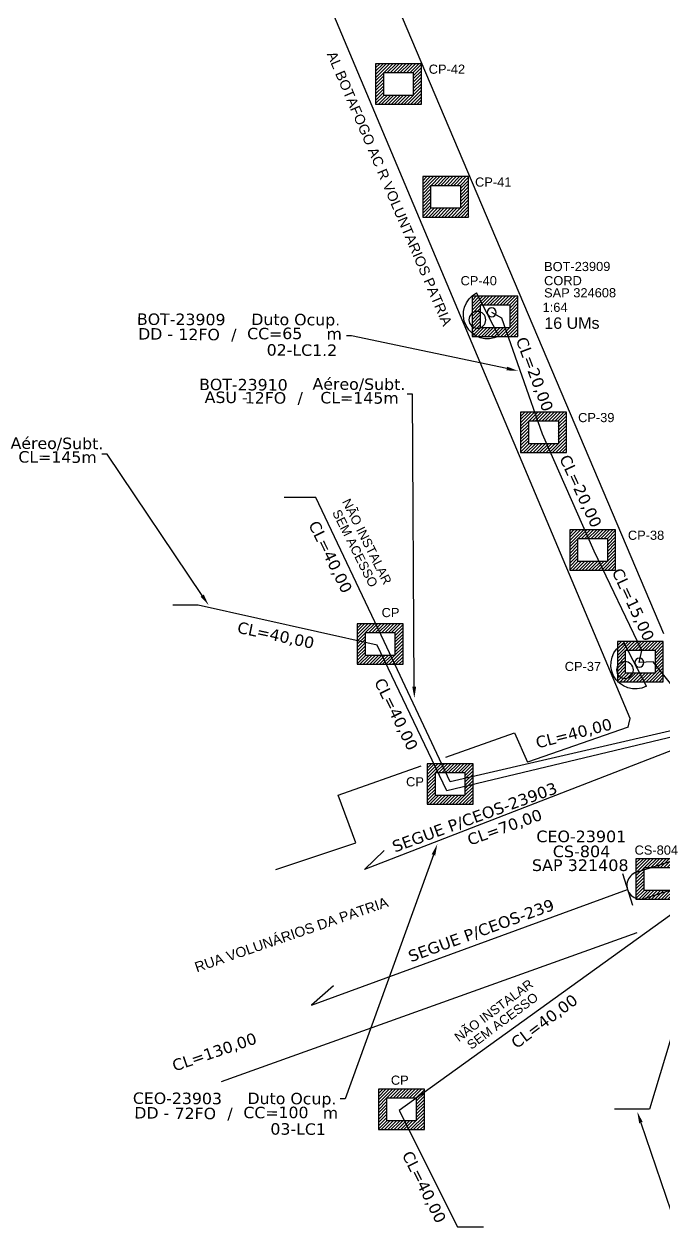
# Model space of a CAD drawing. Header units: metres. Extents: x -1286 to 457, y -500 to 94.
# Drawn here: x -900.8 to -772.7, y -376.4 to -135.2 of the extents above; entities that cross this region are included whole.
import ezdxf
from ezdxf import colors
from ezdxf.entities.mleader import LeaderData, LeaderLine
from ezdxf.enums import TextEntityAlignment as Align
from ezdxf.math import Vec2, Vec3

# ---------------------------------------------------------------- set-up
doc = ezdxf.new("R2010")
doc.units = ezdxf.units.M
for name, color, linetype in [('10.1-Caixas Subterrâneas', 5, 'Continuous'), ('20.4-CEOS', 1, 'Continuous'), ('20.5-CEO', 1, 'Continuous'), ('CAP a instalar', 1, 'Continuous'), ('celulas gpon', 7, 'Continuous'), ('label_cabos', 7, 'Continuous'), ('Legenda', 1, 'Continuous'), ('QUADRA', 7, 'Continuous'), ('SETA', 7, 'Continuous')]:
    doc.layers.add(name, color=color, linetype=linetype)
doc.layers.add("20.0-LEGENDA DOS CDO'S", color=1, linetype='Continuous', lineweight=0)
doc.layers.add('Segmento Logradouro Texto', color=238, linetype='Continuous', lineweight=0)
doc.layers.add('EXTRA', color=50, linetype='Continuous', plot=False)
doc.styles.add('ARIAL', font='arial.ttf')
doc.styles.add('DIGICADE', font='arial.ttf')
doc.styles.add('siredit', font='verdana.ttf')

# ---------------------------------------------------------------- blocks, each defined once
blk = doc.blocks.new('*X70')
at = {"color": 0, "linetype": 'Continuous'}
for p, q in [((-1.25, 0.34099), (-0.49099, 1.1)), ((-1.25, 0.517767), (-0.667767, 1.1)), ((-1.25, 0.694544), (-0.844544, 1.1)), ((-1.25, 0.87132), (-1.02132, 1.1)), ((-1.25, 1.048097), (-1.198097, 1.1)), ((-0.789214, 0.625), (-0.314214, 1.1)), ((-0.612437, 0.625), (-0.137437, 1.1)), ((-0.43566, 0.625), (0.03934, 1.1)), ((-0.258883, 0.625), (0.216117, 1.1)), ((-0.082107, 0.625), (0.392893, 1.1)), ((0.09467, 0.625), (0.56967, 1.1)), ((0.271447, 0.625), (0.746447, 1.1)), ((0.448223, 0.625), (0.923223, 1.1)), ((0.625, 0.625), (1.1, 1.1)), ((0.801777, 0.625), (1.25, 1.073223)), ((0.8035, 0.449947), (1.25, 0.896447)), ((0.8035, 0.27317), (1.25, 0.71967)), ((-1.25, 0.164214), (-0.8035, 0.610714)), ((-1.25, -0.012563), (-0.8035, 0.433937)), ((-1.25, -0.18934), (-0.8035, 0.25716)), ((-1.25, -0.366117), (-0.8035, 0.080383)), ((0.8035, 0.096393), (1.25, 0.542893)), ((0.8035, -0.080383), (1.25, 0.366117)), ((0.8035, -0.25716), (1.25, 0.18934)), ((0.8035, -0.433937), (1.25, 0.012563)), ((-1.25, -0.542893), (-0.8035, -0.096393)), ((-1.25, -0.71967), (-0.8035, -0.27317)), ((-1.25, -0.896447), (-0.8035, -0.449947)), ((-1.25, -1.073223), (-0.801777, -0.625)), ((-1.1, -1.1), (-0.625, -0.625)), ((-0.923223, -1.1), (-0.448223, -0.625)), ((-0.746447, -1.1), (-0.271447, -0.625)), ((-0.56967, -1.1), (-0.09467, -0.625)), ((-0.392893, -1.1), (0.082107, -0.625)), ((-0.216117, -1.1), (0.258883, -0.625)), ((-0.03934, -1.1), (0.43566, -0.625)), ((0.137437, -1.1), (0.612437, -0.625)), ((0.314214, -1.1), (0.789214, -0.625)), ((0.49099, -1.1), (1.25, -0.34099)), ((0.667767, -1.1), (1.25, -0.517767)), ((0.8035, -0.610714), (1.25, -0.164214)), ((0.844544, -1.1), (1.25, -0.694544)), ((1.02132, -1.1), (1.25, -0.87132)), ((1.198097, -1.1), (1.25, -1.048097))]:
    blk.add_line(p, q, dxfattribs=at)
blk = doc.blocks.new('MANHOLE_MQ')
at = {"color": 0, "linetype": 'Continuous'}
for p, q in [((0.00000623, 0.00000569), (-0.00000627, 0.00000569)), ((-0.00000627, 0.00000569), (-0.00000627, -0.00000531)), ((-0.00000404, 0.00000331), (0.00000399, 0.00000331)), ((-0.00000404, -0.00000294), (-0.00000404, 0.00000331)), ((0.00000399, 0.00000331), (0.00000399, -0.00000294)), ((0.00000623, -0.00000531), (0.00000623, 0.00000569)), ((0.00000399, -0.00000294), (-0.00000404, -0.00000294)), ((0.00000399, -0.00000294), (0.00000399, -0.00000294)), ((-0.00000627, -0.00000531), (0.00000623, -0.00000531))]:
    blk.add_line(p, q, dxfattribs=at)
at = {"color": 0, "linetype": 'Continuous', "xscale": 5e-06, "yscale": 5e-06, "zscale": 1e-05}
blk.add_blockref('*X70', (-0.00000002, 0.00000019), dxfattribs=at)
blk = doc.blocks.new('*U84')
at = {"color": 0}
blk.add_line((2.14, -0.58), (-2.1, -0.68), dxfattribs=at)
for centre, radius in [((0, 0.38), 0.733), ((0.03, -1.03), 0.393)]:
    blk.add_circle(centre, radius, dxfattribs=at)
blk.add_arc((0.02, -0.63), 2.12, 1.3782, 181.3782, dxfattribs=at)
blk = doc.blocks.new('Inst CDOE-16 CAIXA DIST OPT CDOE 48F_16D C_SPL_2_1_8')
at = {"layer": "20.0-LEGENDA DOS CDO'S", "color": 0}
for tag, p, style, flags in [('ID_ATIVIDADE', (0.12, 6.47), 'ARIAL', 3), ('FATOR', (7.92, 6.47), 'ARIAL', 1), ('QTDE', (0.1, -1.17), 'DIGICADE', 3)]:
    blk.add_attdef(tag, p, '', height=0.8, rotation=0.118, dxfattribs=dict(at, style=style, flags=flags))
at = {"layer": "20.0-LEGENDA DOS CDO'S", "color": 0, "style": 'ARIAL'}
for tag, p, height in [('FID', (0.12, 5.25), 0.8), ('CORDOALHA', (0.12, 4.02), 0.8), ('SAP', (0.12, 2.96), 0.8), ('1:XX', (-0.01, 1.7), 0.8), ('UMS', (0.14, 0.22), 1)]:
    blk.add_attdef(tag, p, '', height=height, rotation=0.118, dxfattribs=at)
blk.add_attdef('FIBRAS_UTILIZADAS', text='', height=0.8, rotation=0.118, dxfattribs=at).set_placement((13.48, 5.26), align=Align.CENTER)
blk = doc.blocks.new('LEGENDA DOS CABOS')
at = {"layer": 'EXTRA', "color": 0, "style": 'siredit'}
for tag, p in [('ID', (4.6, 0.97)), ('XX', (9.03, 0.97))]:
    blk.add_attdef(tag, text='', height=0.48, rotation=359.69, dxfattribs=at).set_placement(p, align=Align.MIDDLE_CENTER)
at = {"layer": 'Legenda', "color": 0, "style": 'siredit'}
for tag, p in [('TIPO_CABO', (1.31, 0)), ('CABO', (4.69, -0.05)), ('/', (6.81, -0.05)), ('METROS', (10.03, -0.05))]:
    blk.add_attdef(tag, text='', height=0.8, rotation=359.69, dxfattribs=at).set_placement(p, align=Align.MIDDLE_CENTER)
blk = doc.blocks.new('Inst CB DT OCUP CFOA-SM-DD-S-72')
at = {"layer": 'label_cabos', "color": 0, "style": 'siredit'}
for tag, flags, p in [('ID_ATIVIDADE', 3, (1.31, 2.67)), ('FATOR', 1, (11.56, 2.55))]:
    blk.add_attdef(tag, text='', height=1, rotation=359.69, dxfattribs=dict(at, flags=flags)).set_placement(p, align=Align.MIDDLE_CENTER)
for tag, p in [('DESTINO_CABO', (3.13, 1.26)), ('TIPO_CABO', (13.11, 1.24)), ('TIPO_CABO', (1.11, 0)), ('CABO', (4.69, -0.05)), ('/', (7.71, -0.05)), ('LANCE', (10.41, 0.02)), ('UND', (16.46, 0)), ('FID', (13.65, -1.41))]:
    blk.add_attdef(tag, text='', height=1, rotation=359.69, dxfattribs=at).set_placement(p, align=Align.MIDDLE_CENTER)
blk.add_attdef('QTDE', (11.93, -0.45), '', height=1, rotation=359.69, dxfattribs=at)
blk = doc.blocks.new('Inst CB DT OCUP CFOA-SM-DD-S-12')
at = {"layer": 'label_cabos', "color": 0, "style": 'siredit'}
for tag, flags, p in [('ID_ATIVIDADE', 3, (1.31, 2.67)), ('FATOR', 1, (11.56, 2.55))]:
    blk.add_attdef(tag, text='', height=1, rotation=359.69, dxfattribs=dict(at, flags=flags)).set_placement(p, align=Align.MIDDLE_CENTER)
for tag, p in [('DESTINO_CABO', (3.13, 1.26)), ('TIPO_CABO', (13.11, 1.24)), ('TIPO_CABO', (1.11, 0)), ('CABO', (4.69, -0.05)), ('/', (7.71, -0.05)), ('LANCE', (10.41, 0.02)), ('UND', (16.46, 0)), ('FID', (13.65, -1.41))]:
    blk.add_attdef(tag, text='', height=1, rotation=359.69, dxfattribs=at).set_placement(p, align=Align.MIDDLE_CENTER)
blk.add_attdef('QTDE', (11.93, -0.45), '', height=1, rotation=359.69, dxfattribs=at)

msp = doc.modelspace()

# ---------------------------------------------------------------- linework, layer by layer
at = {"layer": '20.5-CEO', "color": 5}
for p, q in [((-778.16, -305.15), (-770.8, -302.84)), ((-769.15, -308.09), (-776.51, -310.4))]:
    msp.add_line(p, q, dxfattribs=at)
msp.add_lwpolyline([(-780.95, -305.44), (-778.97, -311.77)], dxfattribs=at)
msp.add_arc((-777.34, -307.78), 2.75, 107.4426, 287.4426, dxfattribs=at)
at = {"layer": 'CAP a instalar', "color": 7, "ltscale": 5}
for points in [[(-805.14, -194.15), (-807.16, -193.01), (-807.16, -193.01)], [(-777.11, -260.71), (-786.66, -240.86), (-796.97, -217.4), (-805.14, -194.15)], [(-758.44, -278.12), (-766.35, -275.67), (-815.49, -287.03), (-828.72, -258.95), (-842.38, -230.07), (-848.72, -230.07), (-848.72, -230.07)], [(-758.44, -278.12), (-767.24, -277.17), (-816.17, -288.87), (-830.12, -259.67), (-865.98, -251.66), (-871.04, -251.66)], [(-774.81, -262.99), (-777.6, -263.15), (-777.11, -260.71)], [(-758.44, -278.12), (-765.42, -274.75), (-774.81, -262.99)], [(-758.44, -278.12), (-766.47, -278.97), (-832.63, -304.59), (-828.72, -300.82)], [(-767.35, -304.64), (-766.53, -310.31), (-825.72, -352.93)], [(-838.82, -327.89), (-843.27, -331.77), (-779.96, -308.6)], [(-764.02, -314.35), (-775.54, -352.63), (-782.54, -352.63)], [(-825.72, -352.93), (-814.02, -376.22), (-808.79, -376.22)]]:
    msp.add_lwpolyline(points, dxfattribs=at)
at = {"layer": 'QUADRA'}
for points in [[(-779.82, -276.07), (-779.7, -275.5), (-779.45, -274.36), (-779.45, -274.36), (-779.45, -274.36), (-846.14, -115.97), (-845.81, -115.25), (-844.32, -114.2), (-837.04, -111.08), (-836.03, -110.84), (-835.1, -111.08), (-834.41, -111.8), (-772.76, -257.35)], [(-816.32, -282.08), (-802.57, -277.23), (-799.97, -283.09)], [(-779.82, -276.07), (-799.97, -283.09)], [(-850.43, -304.64), (-834.37, -299.29), (-837.94, -289.7), (-821.26, -283.82)], [(-778.08, -317.33), (-861.37, -347.15)]]:
    msp.add_lwpolyline(points, dxfattribs=at)

# ---------------------------------------------------------------- block references
at = {"color": 0, "lineweight": 0}
ref = msp.add_blockref('Inst CB DT OCUP CFOA-SM-DD-S-12', (-876.55, -197.29), dxfattribs=dict(at, xscale=2.298850574712644, yscale=2.298850574712644, zscale=2.298850574712644))
ref.add_attrib('DESTINO_CABO', 'BOT-23909', dxfattribs={"layer": 'label_cabos', "color": 0, "height": 2.299, "rotation": 359.69, "style": 'siredit'}).set_placement((-869.35, -194.38), align=Align.MIDDLE_CENTER)
ref.add_attrib('TIPO_CABO', 'Duto Ocup.', dxfattribs={"layer": 'label_cabos', "color": 0, "height": 2.299, "rotation": 359.69, "style": 'siredit'}).set_placement((-846.41, -194.42), align=Align.MIDDLE_CENTER)
ref.add_attrib('/', '/', dxfattribs={"layer": 'label_cabos', "color": 0, "height": 2.3, "rotation": 359.69, "style": 'siredit'}).set_placement((-858.81, -197.41), align=Align.MIDDLE_CENTER)
ref.add_attrib('FID', '02-LC1.2', dxfattribs={"layer": 'label_cabos', "color": 0, "height": 2.299, "rotation": 359.69, "style": 'siredit'}).set_placement((-845.17, -200.54), align=Align.MIDDLE_CENTER)
ref.add_attrib('LANCE', 'CC=', dxfattribs={"layer": 'label_cabos', "color": 0, "height": 2.299, "rotation": 359.69, "style": 'siredit'}).set_placement((-852.62, -197.24), align=Align.MIDDLE_CENTER)
ref.add_attrib('UND', 'm', dxfattribs={"layer": 'label_cabos', "color": 0, "height": 2.3, "rotation": 359.69, "style": 'siredit'}).set_placement((-838.7, -197.28), align=Align.MIDDLE_CENTER)
ref.add_attrib('CABO', '12FO', dxfattribs={"layer": 'label_cabos', "color": 0, "height": 2.299, "rotation": 359.69, "style": 'siredit'}).set_placement((-865.77, -197.41), align=Align.MIDDLE_CENTER)
ref.add_attrib('TIPO_CABO', 'DD - ', dxfattribs={"layer": 'label_cabos', "color": 0, "height": 2.299, "rotation": 359.69, "style": 'siredit'}).set_placement((-873.99, -197.3), align=Align.MIDDLE_CENTER)
ref.add_attrib('QTDE', '65', (-849.12, -198.33), dxfattribs={"layer": 'label_cabos', "color": 0, "height": 2.299, "rotation": 359.69, "style": 'siredit'})
ref = msp.add_blockref('Inst CB DT OCUP CFOA-SM-DD-S-72', (-877.31, -353.36), dxfattribs=dict(at, xscale=2.298850574712644, yscale=2.298850574712644, zscale=2.298850574712644))
ref.add_attrib('DESTINO_CABO', 'CEO-23903', dxfattribs={"layer": 'label_cabos', "color": 0, "height": 2.299, "rotation": 359.69, "style": 'siredit'}).set_placement((-870.11, -350.46), align=Align.MIDDLE_CENTER)
ref.add_attrib('TIPO_CABO', 'Duto Ocup.', dxfattribs={"layer": 'label_cabos', "color": 0, "height": 2.299, "rotation": 359.69, "style": 'siredit'}).set_placement((-847.17, -350.5), align=Align.MIDDLE_CENTER)
ref.add_attrib('/', '/', dxfattribs={"layer": 'label_cabos', "color": 0, "height": 2.3, "rotation": 359.69, "style": 'siredit'}).set_placement((-859.57, -353.48), align=Align.MIDDLE_CENTER)
ref.add_attrib('FID', '03-LC1', dxfattribs={"layer": 'label_cabos', "color": 0, "height": 2.299, "rotation": 359.69, "style": 'siredit'}).set_placement((-845.93, -356.61), align=Align.MIDDLE_CENTER)
ref.add_attrib('LANCE', 'CC=', dxfattribs={"layer": 'label_cabos', "color": 0, "height": 2.299, "rotation": 359.69, "style": 'siredit'}).set_placement((-853.38, -353.31), align=Align.MIDDLE_CENTER)
ref.add_attrib('UND', 'm', dxfattribs={"layer": 'label_cabos', "color": 0, "height": 2.3, "rotation": 359.69, "style": 'siredit'}).set_placement((-839.46, -353.36), align=Align.MIDDLE_CENTER)
ref.add_attrib('CABO', '72FO', dxfattribs={"layer": 'label_cabos', "color": 0, "height": 2.299, "rotation": 359.69, "style": 'siredit'}).set_placement((-866.53, -353.48), align=Align.MIDDLE_CENTER)
ref.add_attrib('TIPO_CABO', 'DD - ', dxfattribs={"layer": 'label_cabos', "color": 0, "height": 2.299, "rotation": 359.69, "style": 'siredit'}).set_placement((-874.75, -353.37), align=Align.MIDDLE_CENTER)
ref.add_attrib('QTDE', '100', (-849.88, -354.41), dxfattribs={"layer": 'label_cabos', "color": 0, "height": 2.299, "rotation": 359.69, "style": 'siredit'})
at = {"layer": '10.1-Caixas Subterrâneas', "color": 30, "xscale": 735143.8030141568, "yscale": 735143.8030141568, "zscale": 735143.8030141568}
for p, rotation in [((-825.83, -147.08), 180.000000000062), ((-816.39, -169.7), 180.000000000062), ((-806.5, -193.66), 180.000000000062), ((-796.78, -216.88), 180.0000000000622), ((-786.94, -240.46), 180.0000000000622), ((-829.52, -259.3), 180.0000000000622), ((-777.4, -262.82), 180.0000000000622), ((-815.5, -287.34), 180.000000000062), ((-773.69, -306.37), 180.0000000000622), ((-825.26, -352.55), 180.0000000000622)]:
    msp.add_blockref('MANHOLE_MQ', p, dxfattribs=dict(at, rotation=rotation))
at = {"layer": "20.0-LEGENDA DOS CDO'S", "color": 7, "lineweight": 0, "xscale": 2.298850574712644, "yscale": 2.298850574712644, "zscale": 2.298850574712644}
msp.add_blockref('Inst CDOE-16 CAIXA DIST OPT CDOE 48F_16D C_SPL_2_1_8', (-796.94, -196.8), dxfattribs=at).add_auto_attribs({'FID': 'BOT-23909', 'CORDOALHA': 'CORD', 'SAP': 'SAP 324608', '1:XX': '1:64', 'UMS': '16 UMs', 'FIBRAS_UTILIZADAS': '(16/0)'})
at = {"layer": 'CAP a instalar', "color": 7, "ltscale": 5, "xscale": -2.298850574712644, "yscale": 2.298850574712644, "zscale": 2.298850574712644, "rotation": 118.5204860400124}
for p in [(-809.26, -194.07), (-779.7, -264.22)]:
    msp.add_blockref('*U84', p, dxfattribs=at)
at = {"layer": 'label_cabos', "color": 0, "lineweight": 0}
ref = msp.add_blockref('LEGENDA DOS CABOS', (-866.65, -211.2), dxfattribs=dict(at, xscale=2.298850574712644, yscale=2.298850574712644, zscale=2.298850574712644))
ref.add_attrib('ID', 'BOT-23910', dxfattribs={"color": 0, "height": 2.299, "rotation": 359.69, "style": 'siredit'}).set_placement((-856.9, -207.46), align=Align.MIDDLE_CENTER)
ref.add_attrib('CABO', '12FO', dxfattribs={"color": 0, "height": 2.299, "rotation": 359.69, "style": 'siredit'}).set_placement((-852.48, -210.11), align=Align.MIDDLE_CENTER)
ref.add_attrib('METROS', 'CL=145m', dxfattribs={"color": 0, "height": 2.299, "rotation": 359.69, "style": 'siredit'}).set_placement((-833.64, -210.11), align=Align.MIDDLE_CENTER)
ref.add_attrib('XX', 'Aéreo/Subt.', dxfattribs={"color": 0, "height": 2.2989, "rotation": 359.69, "style": 'siredit'}).set_placement((-833.76, -207.36), align=Align.MIDDLE_CENTER)
ref.add_attrib('/', '/', dxfattribs={"color": 0, "height": 2.3, "rotation": 359.69, "style": 'siredit'}).set_placement((-845.52, -210.11), align=Align.MIDDLE_CENTER)
ref.add_attrib('TIPO_CABO', 'ASU -', dxfattribs={"color": 0, "height": 2.299, "rotation": 359.69, "style": 'siredit'}).set_placement((-860.35, -210), align=Align.MIDDLE_CENTER)
ref = msp.add_blockref('LEGENDA DOS CABOS', (-927.14, -223.06), dxfattribs=dict(at, xscale=2.298850574712644, yscale=2.298850574712644, zscale=2.298850574712644))
ref.add_attrib('ID', 'BOT-23911', dxfattribs={"color": 0, "height": 2.299, "rotation": 359.69, "style": 'siredit'}).set_placement((-917.39, -219.32), align=Align.MIDDLE_CENTER)
ref.add_attrib('CABO', '12FO', dxfattribs={"color": 0, "height": 2.299, "rotation": 359.69, "style": 'siredit'}).set_placement((-912.97, -221.97), align=Align.MIDDLE_CENTER)
ref.add_attrib('METROS', 'CL=145m', dxfattribs={"color": 0, "height": 2.299, "rotation": 359.69, "style": 'siredit'}).set_placement((-894.13, -221.97), align=Align.MIDDLE_CENTER)
ref.add_attrib('XX', 'Aéreo/Subt.', dxfattribs={"color": 0, "height": 2.2989, "rotation": 359.69, "style": 'siredit'}).set_placement((-894.25, -219.22), align=Align.MIDDLE_CENTER)
ref.add_attrib('/', '/', dxfattribs={"color": 0, "height": 2.3, "rotation": 359.69, "style": 'siredit'}).set_placement((-906.01, -221.97), align=Align.MIDDLE_CENTER)
ref.add_attrib('TIPO_CABO', 'ASU -', dxfattribs={"color": 0, "height": 2.299, "rotation": 359.69, "style": 'siredit'}).set_placement((-920.84, -221.86), align=Align.MIDDLE_CENTER)

# ---------------------------------------------------------------- texts
at = {"color": 8, "style": 'ARIAL'}
for s, height, rotation, p in [('NÃO INSTALAR', 1.8391, 296.663, (-837.2, -230.9)), ('SEM ACESSO', 1.839, 296.663, (-839.16, -233.08)), ('NÃO INSTALAR', 1.8391, 36.8059, (-813.74, -339.23)), ('SEM ACESSO', 1.839, 36.8059, (-811.25, -340.78))]:
    msp.add_text(s, height=height, rotation=rotation, dxfattribs=at).set_placement(p)
at = {"layer": '10.1-Caixas Subterrâneas', "color": 30, "style": 'ARIAL'}
for s, p in [('CP-42', (-819.77, -145.18)), ('CP-41', (-810.49, -167.8)), ('CP-40', (-813.4, -187.56)), ('CP-39', (-789.85, -214.98)), ('CP-38', (-779.88, -238.56)), ('CP', (-829.21, -254.05)), ('CP-37', (-792.53, -264.85)), ('CP', (-824.31, -287.96)), ('CS-804', (-778.54, -301.64)), ('CP', (-827.36, -347.74))]:
    msp.add_text(s, height=1.839, dxfattribs=at).set_placement(p)
at = {"layer": '20.4-CEOS', "color": 7, "style": 'siredit'}
for s, p in [('SEGUE P/CEOS-23903', (-810.58, -294.13)), ('SEGUE P/CEOS-239', (-809.27, -316.82))]:
    msp.add_text(s, height=2.3211, rotation=20.1019, dxfattribs=at).set_placement(p, align=Align.MIDDLE_CENTER)
at = {"layer": '20.4-CEOS', "color": 5, "style": 'siredit'}
msp.add_text('CEO-23901', height=2.321, dxfattribs=at).set_placement((-789.21, -296.82), align=Align.TOP_CENTER)
at = {"layer": '20.5-CEO', "color": 5, "style": 'siredit'}
for s, p in [('CS-804', (-789.16, -299.82)), ('SAP 321408', (-789.42, -302.58))]:
    msp.add_text(s, height=2.33, dxfattribs=at).set_placement(p, align=Align.TOP_CENTER)
at = {"layer": 'celulas gpon', "style": 'siredit'}
for s, rotation, p in [('CL=20,00', 290.5988, (-802.37, -198.45)), ('CL=20,00', 294.9623, (-793.67, -222.19)), ('CL=40,00', 296.2072, (-843.93, -235.47)), ('CL=15,00', 294.9623, (-783.15, -244.92)), ('CL=40,00', 347.9747, (-858.28, -257.15)), ('CL=40,00', 296.2072, (-830.76, -266.99)), ('CL=40,00', 14.3542, (-798, -280.37)), ('CL=70,00', 19.7633, (-811.54, -299.85)), ('CL=40,00', 36.8402, (-802.19, -340.62)), ('CL=130,00', 18.9168, (-870.68, -345.1)), ('CL=40,00', 296.578, (-825.2, -361.74))]:
    msp.add_text(s, height=2.299, rotation=rotation, dxfattribs=at).set_placement(p)
at = {"layer": 'Segmento Logradouro Texto', "color": 5, "linetype": 'Continuous', "char_height": 2.0115, "attachment_point": 1, "style": 'DIGICADE'}
for s, insert, width, rotation in [('\\fArial|b0|i0|c0|p34;\\W1.0000000000;\\T1.0000000000;\\o\\lAL BOTAFOGO AC R VOLUNTARIOS PATRIA', (-838.37, -140.43), 60.2831, 293.1056), ('\\o\\l\\fArial|b0|i0|c0|p34;\\T1.0000000000;\\W1.0000000000;RUA VOLUNÁRIOS DA PATRIA', (-866.88, -323.33), 41.7861, 18.9713)]:
    msp.add_mtext(s, dxfattribs=dict(at, insert=insert, width=width, rotation=rotation))

# ---------------------------------------------------------------- leaders
at = {"layer": 'SETA', "lineweight": 0}
ml = msp.add_multileader_mtext('Standard', dxfattribs=at)
ml.set_content('', color=256)
ml.set_leader_properties()
ml.build(insert=Vec2(0, 0))
ml.multileader.update_dxf_attribs({"text_right_attachment_type": 6, "dogleg_length": 0.36, "arrow_head_size": 2.3})
ctx = ml.context
ctx.base_point, ctx.char_height, ctx.arrow_head_size, ctx.landing_gap_size, ctx.plane_origin, ctx.plane_x_axis = Vec3(-836.03, -197.7), 0.414, 2.3, 0.207, Vec3(1350987.43, -22334671.52), Vec3(-1, 0)
ctx.right_attachment, ctx.text_align_type = 6, 2
notes = []
notes.append((ctx, [(0, (1, 1, 0), (-835.21, -197.7), (-1, 0), 0.828, [(0, [(-801.88, -204.71)], 0, [])])]))
ctx.mtext.insert, ctx.mtext.alignment = Vec3(-836.24, -197.2), 3
ml = msp.add_multileader_mtext('Standard', dxfattribs=at)
ml.set_content('', color=256)
ml.set_leader_properties()
ml.build(insert=Vec2(0, 0))
ml.multileader.update_dxf_attribs({"text_right_attachment_type": 6, "dogleg_length": 0.36, "arrow_head_size": 2.3})
ctx = ml.context
ctx.base_point, ctx.char_height, ctx.arrow_head_size, ctx.landing_gap_size, ctx.plane_origin, ctx.plane_x_axis = Vec3(-823.88, -209.36), 0.414, 2.3, 0.207, Vec3(1350999.59, -22334683.18), Vec3(-1, 0)
ctx.right_attachment, ctx.text_align_type = 6, 2
notes.append((ctx, [(0, (1, 1, 0), (-823.05, -209.36), (-1, 0), 0.828, [(0, [(-822.66, -270.3)], 0, [])])]))
ctx.mtext.insert, ctx.mtext.alignment = Vec3(-824.08, -208.86), 3
ml = msp.add_multileader_mtext('Standard', dxfattribs=at)
ml.set_content('', color=256)
ml.set_leader_properties()
ml.build(insert=Vec2(0, 0))
ml.multileader.update_dxf_attribs({"text_right_attachment_type": 6, "dogleg_length": 0.36, "arrow_head_size": 2.3})
ctx = ml.context
ctx.base_point, ctx.char_height, ctx.arrow_head_size, ctx.landing_gap_size, ctx.plane_origin, ctx.plane_x_axis = Vec3(-885.02, -221.42), 0.414, 2.3, 0.207, Vec3(1350938.45, -22334695.23), Vec3(-1, 0)
ctx.right_attachment, ctx.text_align_type = 6, 2
notes.append((ctx, [(0, (1, 1, 0), (-884.2, -221.42), (-1, 0), 0.828, [(0, [(-863.87, -251.63)], 0, [])])]))
ctx.mtext.insert, ctx.mtext.alignment = Vec3(-885.23, -220.92), 3
ml = msp.add_multileader_mtext('Standard', dxfattribs=at)
ml.set_content('', color=256)
ml.set_leader_properties()
ml.build(insert=Vec2(0, 0))
ml.multileader.update_dxf_attribs({"text_right_attachment_type": 6, "dogleg_length": 0.36, "arrow_head_size": 2.3})
ctx = ml.context
ctx.base_point, ctx.char_height, ctx.arrow_head_size, ctx.landing_gap_size, ctx.plane_origin, ctx.plane_x_axis = Vec3(-837.31, -350.56), 0.414, 2.3, 0.207, Vec3(1350986.15, -22334824.38), Vec3(-1, 0)
ctx.right_attachment, ctx.text_align_type = 6, 2
notes.append((ctx, [(0, (1, 1, 0), (-836.49, -350.56), (-1, 0), 0.828, [(0, [(-818.05, -299.53)], 0, [])])]))
ctx.mtext.insert, ctx.mtext.alignment = Vec3(-837.52, -350.07), 3
ml = msp.add_multileader_mtext('Standard', dxfattribs=at)
ml.set_content('', color=256)
ml.set_leader_properties()
ml.build(insert=Vec2(0, 0))
ml.multileader.update_dxf_attribs({"text_right_attachment_type": 6, "dogleg_length": 0.36, "arrow_head_size": 2.3})
ctx = ml.context
ctx.base_point, ctx.char_height, ctx.arrow_head_size, ctx.landing_gap_size, ctx.plane_origin = Vec3(-753.16, -423.97), 0.414, 2.3, 0.207, Vec3(-1352576.63, -22334897.78)
ctx.right_attachment = 6
notes.append((ctx, [(0, (1, 1, 0), (-753.99, -423.97), (1, 0), 0.828, [(0, [(-778, -353.16)], 0, [])])]))
ctx.mtext.insert = Vec3(-752.96, -423.76)
for ctx, leaders in notes:
    for number, flags, end, landing, length, lines in leaders:
        leader = LeaderData()
        leader.index, (leader.has_last_leader_line, leader.has_dogleg_vector, leader.attachment_direction) = number, flags
        leader.last_leader_point, leader.dogleg_vector, leader.dogleg_length = Vec3(end), Vec3(landing), length
        for number, points, colour, breaks in lines:
            line = LeaderLine()
            line.index, line.vertices, line.color, line.breaks = number, Vec3.list(points), colors.encode_raw_color(colour), breaks
            leader.lines.append(line)
        ctx.leaders.append(leader)

doc.saveas('drawing.dxf')
